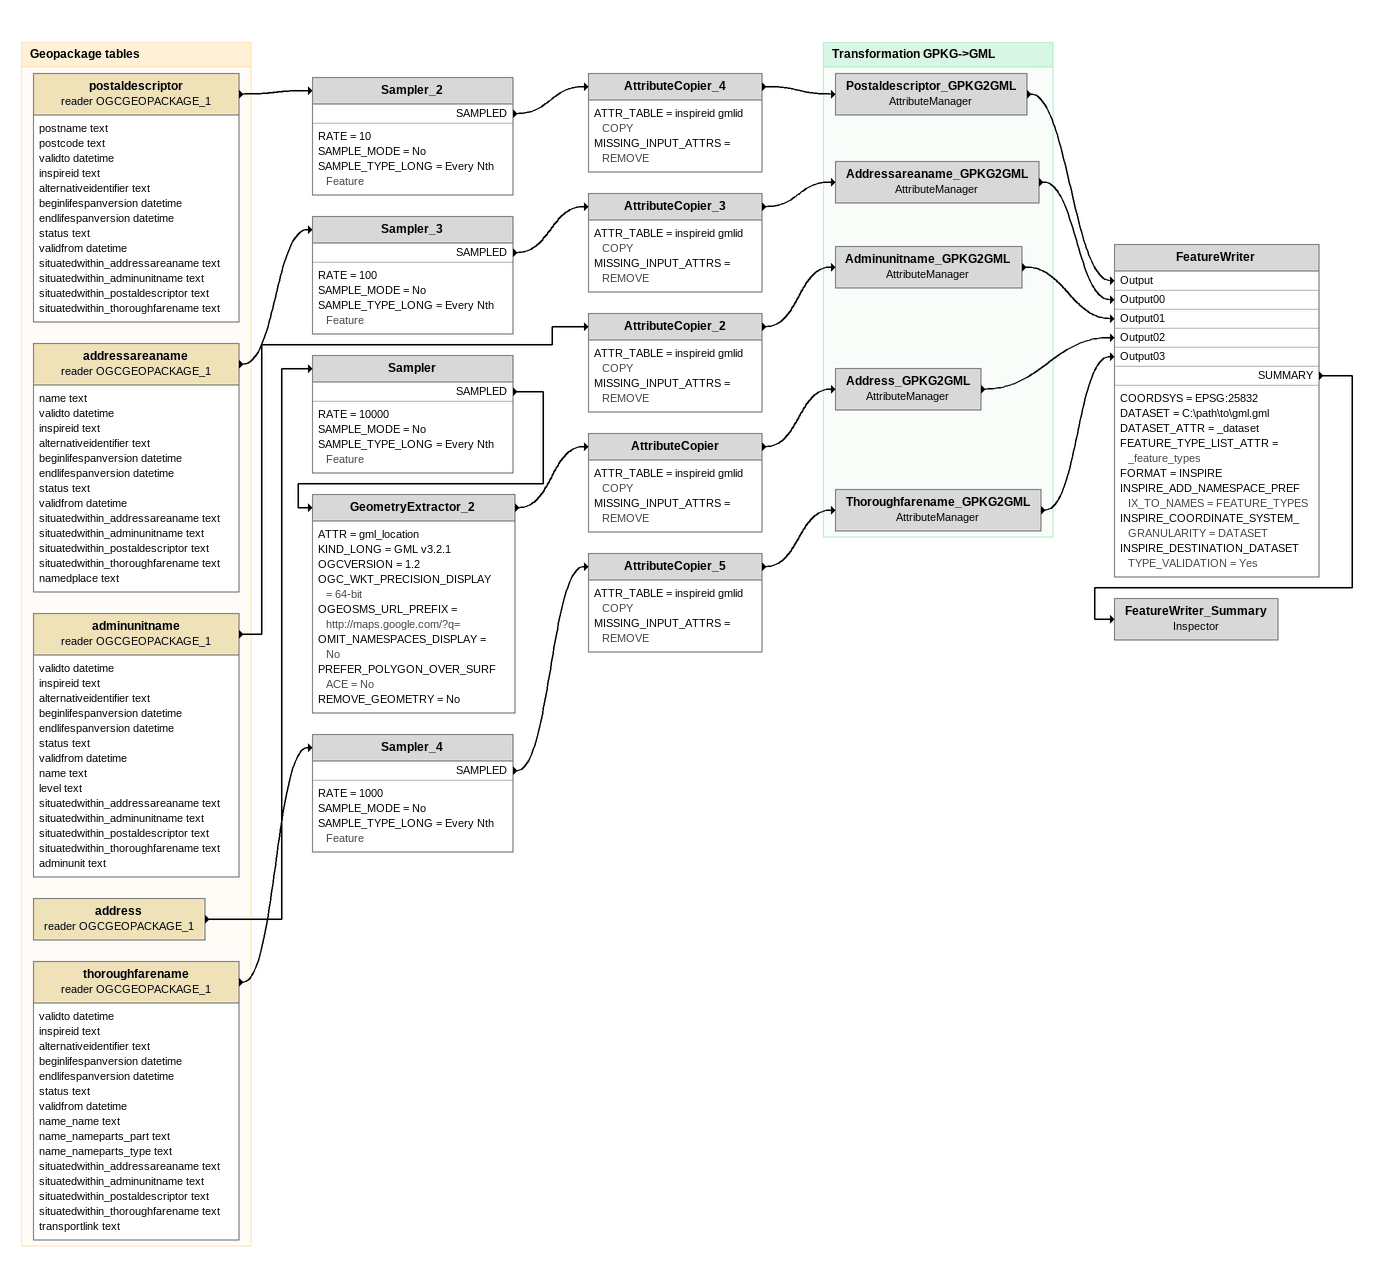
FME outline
Sampler_2
    RATE = 10
    SAMPLE_MODE = No
    SAMPLE_TYPE_LONG = Every Nth Feature
    SAMPLED -> AttributeCopier_4
AttributeCopier_4
    ATTR_TABLE = inspireid gmlid COPY
    MISSING_INPUT_ATTRS = REMOVE
    -> Postaldescriptor_GPKG2GML
Sampler_3
    RATE = 100
    SAMPLE_MODE = No
    SAMPLE_TYPE_LONG = Every Nth Feature
    SAMPLED -> AttributeCopier_3
AttributeCopier_3
    ATTR_TABLE = inspireid gmlid COPY
    MISSING_INPUT_ATTRS = REMOVE
    -> Addressareaname_GPKG2GML
AttributeCopier_2
    ATTR_TABLE = inspireid gmlid COPY
    MISSING_INPUT_ATTRS = REMOVE
    -> Adminunitname_GPKG2GML
Sampler
    RATE = 10000
    SAMPLE_MODE = No
    SAMPLE_TYPE_LONG = Every Nth Feature
    SAMPLED -> GeometryExtractor_2
GeometryExtractor_2
    ATTR = gml_location
    KIND_LONG = GML v3.2.1
    OGCVERSION = 1.2
    OGC_WKT_PRECISION_DISPLAY = 64-bit
    OGEOSMS_URL_PREFIX = http://maps.google.com/?q=
    OMIT_NAMESPACES_DISPLAY = No
    PREFER_POLYGON_OVER_SURFACE = No
    REMOVE_GEOMETRY = No
    -> AttributeCopier
AttributeCopier
    ATTR_TABLE = inspireid gmlid COPY
    MISSING_INPUT_ATTRS = REMOVE
    -> Address_GPKG2GML
Sampler_4
    RATE = 1000
    SAMPLE_MODE = No
    SAMPLE_TYPE_LONG = Every Nth Feature
    SAMPLED -> AttributeCopier_5
AttributeCopier_5
    ATTR_TABLE = inspireid gmlid COPY
    MISSING_INPUT_ATTRS = REMOVE
    -> Thoroughfarename_GPKG2GML
FeatureWriter
    COORDSYS = EPSG:25832
    DATASET = C:\path\to\gml.gml
    DATASET_ATTR = _dataset
    FEATURE_TYPE_LIST_ATTR = _feature_types
    FORMAT = INSPIRE
    INSPIRE_ADD_NAMESPACE_PREFIX_TO_NAMES = FEATURE_TYPES
    INSPIRE_COORDINATE_SYSTEM_GRANULARITY = DATASET
    INSPIRE_DESTINATION_DATASETTYPE_VALIDATION = Yes
    SUMMARY -> FeatureWriter_Summary
FeatureWriter_Summary: Inspector

Bookmark: Geopackage tables
postaldescriptor (reader OGCGEOPACKAGE_1)
    attributes: postname text, postcode text, validto datetime, inspireid text, alternativeidentifier text, beginlifespanversion datetime, endlifespanversion datetime, status text, validfrom datetime, situatedwithin_addressareaname text, situatedwithin_adminunitname text, situatedwithin_postaldescriptor text, situatedwithin_thoroughfarename text
    -> Sampler_2
addressareaname (reader OGCGEOPACKAGE_1)
    attributes: name text, validto datetime, inspireid text, alternativeidentifier text, beginlifespanversion datetime, endlifespanversion datetime, status text, validfrom datetime, situatedwithin_addressareaname text, situatedwithin_adminunitname text, situatedwithin_postaldescriptor text, situatedwithin_thoroughfarename text, namedplace text
    -> Sampler_3
adminunitname (reader OGCGEOPACKAGE_1)
    attributes: validto datetime, inspireid text, alternativeidentifier text, beginlifespanversion datetime, endlifespanversion datetime, status text, validfrom datetime, name text, level text, situatedwithin_addressareaname text, situatedwithin_adminunitname text, situatedwithin_postaldescriptor text, situatedwithin_thoroughfarename text, adminunit text
    -> AttributeCopier_2
address (reader OGCGEOPACKAGE_1)
    -> Sampler
thoroughfarename (reader OGCGEOPACKAGE_1)
    attributes: validto datetime, inspireid text, alternativeidentifier text, beginlifespanversion datetime, endlifespanversion datetime, status text, validfrom datetime, name_name text, name_nameparts_part text, name_nameparts_type text, situatedwithin_addressareaname text, situatedwithin_adminunitname text, situatedwithin_postaldescriptor text, situatedwithin_thoroughfarename text, transportlink text
    -> Sampler_4

Bookmark: Transformation GPKG->GML
Postaldescriptor_GPKG2GML: AttributeManager
    -> FeatureWriter [Output]
Addressareaname_GPKG2GML: AttributeManager
    -> FeatureWriter [Output00]
Adminunitname_GPKG2GML: AttributeManager
    -> FeatureWriter [Output01]
Address_GPKG2GML: AttributeManager
    -> FeatureWriter [Output02]
Thoroughfarename_GPKG2GML: AttributeManager
    -> FeatureWriter [Output03]
